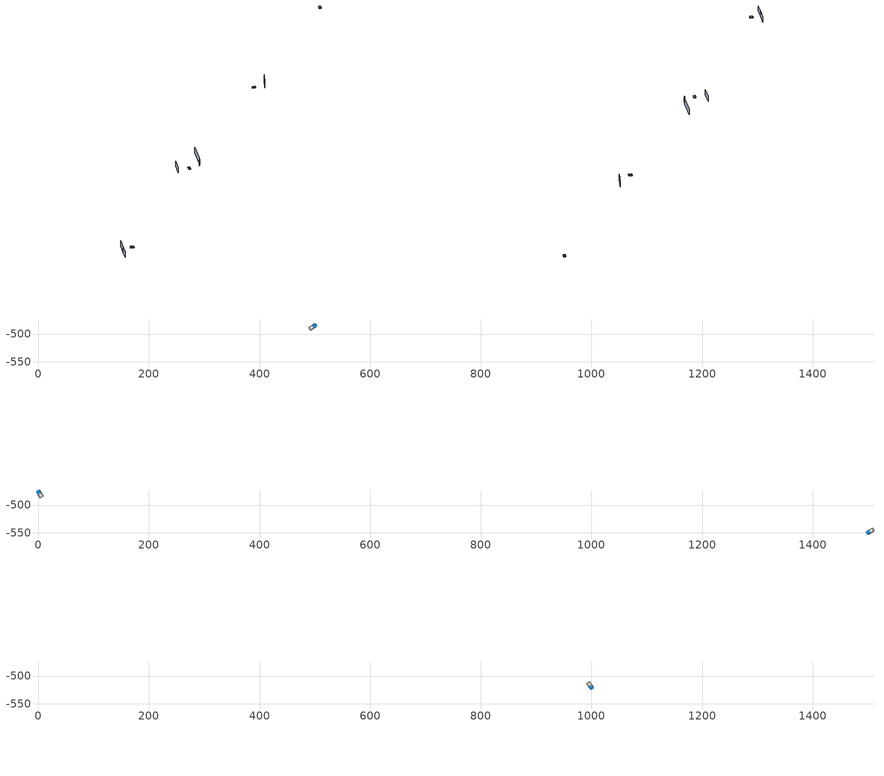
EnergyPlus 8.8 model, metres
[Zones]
1Perim
 floor adiabatic (115mmSandLimeBrick): 501.54,-487.26 499.12,-488.82 495.87,-483.78 498.29,-482.22 z4.18
 wall outside (U0-4): 501.54,-487.26 498.29,-482.22 z4.18:6.28
 wall to 1Core (115mmSandLimeBrick): 495.87,-483.78 499.12,-488.82 z4.18:6.28
 wall adiabatic (115mmSandLimeBrick): 498.29,-482.22 495.87,-483.78 / 499.12,-488.82 501.54,-487.26 z4.18:6.28
 window (Double): 501.49,-487.18 498.34,-482.3 z5.03:5.9
 ceiling adiabatic (115mmSandLimeBrick): 501.54,-487.26 498.29,-482.22 496.27,-483.52 499.52,-488.56 z6.28
 roof outside (U0-3): 499.52,-488.56 496.27,-483.52 495.87,-483.78 499.12,-488.82 z6.28
1Core
 floor adiabatic (115mmSandLimeBrick): 499.12,-488.82 492.5,-493.09 489.24,-488.05 495.87,-483.78 z4.18
 wall adiabatic (115mmSandLimeBrick): 495.87,-483.78 489.24,-488.05 492.5,-493.09 499.12,-488.82 z4.18:6.28
 ceiling adiabatic (115mmSandLimeBrick): 499.12,-488.82 495.87,-483.78 490.35,-487.34 493.6,-492.38 z6.28
 roof outside (U0-3): 493.6,-492.38 490.35,-487.34 489.24,-488.05 492.5,-493.09 z6.28
0Perim
 floor adiabatic (115mmSandLimeBrick): 2.58,-474.68 4.14,-477.1 -0.91,-480.35 -2.47,-477.92 z6.28
 wall outside (U0-4): 2.58,-474.68 -2.47,-477.92 z6.28:8.37
 wall to 0Core (115mmSandLimeBrick): -0.91,-480.35 4.14,-477.1 z6.28:8.37
 wall adiabatic (115mmSandLimeBrick): -2.47,-477.92 -0.91,-480.35 / 4.14,-477.1 2.58,-474.68 z6.28:8.37
 window (Double): 2.49,-474.73 -2.39,-477.87 z7.13:7.99
 ceiling adiabatic (115mmSandLimeBrick): 2.58,-474.68 -2.47,-477.92 -1.17,-479.94 3.88,-476.7 z8.37
 roof outside (U0-3): 3.88,-476.7 -1.17,-479.94 -0.91,-480.35 4.14,-477.1 z8.37
0Core
 floor adiabatic (115mmSandLimeBrick): 4.14,-477.1 8.4,-483.73 3.35,-486.98 -0.91,-480.35 z6.28
 wall adiabatic (115mmSandLimeBrick): -0.91,-480.35 3.35,-486.98 8.4,-483.73 4.14,-477.1 z6.28:8.37
 ceiling adiabatic (115mmSandLimeBrick): 4.14,-477.1 -0.91,-480.35 2.64,-485.87 7.69,-482.63 z8.37
 roof outside (U0-3): 7.69,-482.63 2.64,-485.87 3.35,-486.98 8.4,-483.73 z8.37
3Perim
 floor adiabatic (115mmSandLimeBrick): 1498.5,-547.33 1500.95,-545.81 1504.11,-550.91 1501.67,-552.42 z6.28
 wall outside (U0-4): 1498.5,-547.33 1501.67,-552.42 z6.28:8.37
 wall to 3Core (115mmSandLimeBrick): 1504.11,-550.91 1500.95,-545.81 z6.28:8.37
 wall adiabatic (115mmSandLimeBrick): 1501.67,-552.42 1504.11,-550.91 / 1500.95,-545.81 1498.5,-547.33 z6.28:8.37
 window (Double): 1498.56,-547.41 1501.61,-552.34 z7.13:7.99
 ceiling adiabatic (115mmSandLimeBrick): 1498.5,-547.33 1501.67,-552.42 1503.71,-551.16 1500.55,-546.06 z8.37
 roof outside (U0-3): 1500.55,-546.06 1503.71,-551.16 1504.11,-550.91 1500.95,-545.81 z8.37
3Core
 floor adiabatic (115mmSandLimeBrick): 1500.95,-545.81 1507.65,-541.65 1510.81,-546.75 1504.11,-550.91 z6.28
 wall adiabatic (115mmSandLimeBrick): 1504.11,-550.91 1510.81,-546.75 1507.65,-541.65 1500.95,-545.81 z6.28:8.37
 ceiling adiabatic (115mmSandLimeBrick): 1500.95,-545.81 1504.11,-550.91 1509.7,-547.45 1506.54,-542.35 z8.37
 roof outside (U0-3): 1506.54,-542.35 1509.7,-547.45 1510.81,-546.75 1507.65,-541.65 z8.37
2Perim
 floor adiabatic (115mmSandLimeBrick): 997.41,-522.51 995.87,-520.08 1000.93,-516.86 1002.48,-519.3 z8.37
 wall outside (U0-4): 997.41,-522.51 1002.48,-519.3 z8.37:10.46
 wall to 2Core (115mmSandLimeBrick): 1000.93,-516.86 995.87,-520.08 z8.37:10.46
 wall adiabatic (115mmSandLimeBrick): 1002.48,-519.3 1000.93,-516.86 / 995.87,-520.08 997.41,-522.51 z8.37:10.46
 window (Double): 997.5,-522.46 1002.39,-519.35 z9.22:10.09
 ceiling adiabatic (115mmSandLimeBrick): 997.41,-522.51 1002.48,-519.3 1001.19,-517.27 996.13,-520.49 z10.46
 roof outside (U0-3): 996.13,-520.49 1001.19,-517.27 1000.93,-516.86 995.87,-520.08 z10.46
2Core
 floor adiabatic (115mmSandLimeBrick): 995.87,-520.08 991.65,-513.43 996.71,-510.21 1000.93,-516.86 z8.37
 wall adiabatic (115mmSandLimeBrick): 1000.93,-516.86 996.71,-510.21 991.65,-513.43 995.87,-520.08 z8.37:10.46
 ceiling adiabatic (115mmSandLimeBrick): 995.87,-520.08 1000.93,-516.86 997.42,-511.32 992.35,-514.53 z10.46
 roof outside (U0-3): 992.35,-514.53 997.42,-511.32 996.71,-510.21 991.65,-513.43 z10.46
shading: -47.5,-476.75 -25.99,-462.98 / -25.99,-462.98 6.84,-441.94 / 465.45,-462.98 498.28,-441.94 z0:18.96; 530.47,-509.82 526.58,-509.6 / 592.22,-470.42 539.97,-503.9 / 1059.17,-526.73 1021.04,-543.31 z0:20.97
[Site:GroundTemperature:BuildingSurface]
14, 14, 14, 14, 14, 14, 14, 14, 14, 14, 14, 14
[Site:GroundReflectance]
0.2, 0.2, 0.2, 0.2, 0.2, 0.2, 0.2, 0.2, 0.2, 0.2, 0.2, 0.2
[Site:GroundReflectance:SnowModifier]
1, 1
[Building]
Building: North Axis {deg}=0; Terrain=Suburbs; Loads Convergence Tolerance Value=.04; Temperature Convergence Tolerance Value {deltaC}=.4; Solar Distribution=MinimalShadowing; Maximum Number of Warmup Days=25
[Construction]
115mmSandLimeBrick: Plaster_0.005_115mmSandLimeBrick, Sand-Lime Brick_0.08_115mmSandLimeBrick, Plaster_0.08_115mmSandLimeBrick
U0-4: XPS Board_0.06_U0-4, General Concrete_0.2_U0-4
U0-3: XPS Board_0.12_U0-3, General Concrete_0.2_U0-3
Double: Generic Clear Glass 6mm_0.006_Double, ARGON_0.0013_Double, Generic Clear Glass 6mm_0.006_Double
[Material] Roughness=Rough; Thermal Absorptance=0.9
Name | Thickness {m} | Conductivity {W/m-K} | Density {kg/m3} | Specific Heat {J/kg-K} | Solar Absorptance | Visible Absorptance
Plaster_0.005_115mmSandLimeBrick | 0.005 | 1 | 2000 | 1130 | 0.6 | 0.6
Sand-Lime Brick_0.08_115mmSandLimeBrick | 0.08 | 0.56 | 1200 | 1000 | 0.6 | 0.6
Plaster_0.08_115mmSandLimeBrick | 0.08 | 1 | 2000 | 1130 | 0.6 | 0.6
XPS Board_0.06_U0-4 | 0.06 | 0.034 | 35 | 1400 | 0.6 | 0.6
General Concrete_0.2_U0-4; General Concrete_0.2_U0-3 | 0.2 | 2 | 2400 | 950 | 0.7 | 0.7
XPS Board_0.12_U0-3 | 0.12 | 0.034 | 35 | 1400 | 0.6 | 0.6
[WindowMaterial:Glazing]
Generic Clear Glass 6mm_0.006_Double: Optical Data Type=SpectralAverage; Window Glass Spectral Data Set=SpectralAverage; Thickness {m}=0.006; Solar Transmittance at Normal Incidence=0.68; Front Side Solar Reflectance at Normal Incidence=0.09; Back Side Solar Reflectance at Normal Incidence=0.1; Visible Transmittance at Normal Incidence=0.81; Front Side Visible Reflectance at Normal Incidence=0.11; Back Side Visible Reflectance at Normal Incidence=0.12; Infrared Transmittance at Normal Incidence=0; Front Side Infrared Hemispherical Emissivity=0.2; Back Side Infrared Hemispherical Emissivity=0.2; Conductivity {W/m-K}=0.9; Dirt Correction Factor for Solar and Visible Transmittance=1
[WindowMaterial:Gas]
ARGON_0.0013_Double: Gas Type=ARGON; Thickness {m}=0.0013
[EnergyManagementSystem:Sensor]
Name | Output:Variable or Output:Meter Index Key | Output:Variable or Output:Meter
OutdoorTemp | Environment | Site Outdoor Air Drybulb Temperature
OutdoorRelHumid | Environment | Site Outdoor Air Relative Humidity
USRNATVENT_0Perim; USRNATVENT_1Perim; USRNATVENT_2Perim; USRNATVENT_3Perim | AllOff | Schedule Value
[Zone] Type=1; Multiplier=1; Zone Inside Convection Algorithm=TARP; Zone Outside Convection Algorithm=DOE-2
Name | Volume {m3} | Floor Area {m2}
0Perim; 1Perim; 2Perim; 3Perim | 36.1774 | 17.2894
0Core; 1Core; 2Core; 3Core | 98.9553 | 47.2914
[People] Number of People Schedule=60HrWk; Number of People Calculation Method=People/Area; People per Zone Floor Area {person/m2}=0.25; Fraction Radiant=0.3; Sensible Heat Fraction=AUTOCALCULATE; Carbon Dioxide Generation Rate {m3/s-W}=3.82e-08; Enable ASHRAE 55 Comfort Warnings=No; Mean Radiant Temperature Calculation Type=ZoneAveraged; Clothing Insulation Calculation Method=DynamicClothingModelASHRAE55; Thermal Comfort Model 1 Type=AdaptiveASH55
Name | Zone or ZoneList | Activity Level Schedule | Work Efficiency Schedule | Air Velocity Schedule
People 0Perim | 0Perim | 0PerimPeopleActivity | 0PerimWorkEfficiency | 0PerimAirVelocity
People 0Core | 0Core | 0CorePeopleActivity | 0CoreWorkEfficiency | 0CoreAirVelocity
People 1Perim | 1Perim | 1PerimPeopleActivity | 1PerimWorkEfficiency | 1PerimAirVelocity
People 1Core | 1Core | 1CorePeopleActivity | 1CoreWorkEfficiency | 1CoreAirVelocity
People 2Perim | 2Perim | 2PerimPeopleActivity | 2PerimWorkEfficiency | 2PerimAirVelocity
People 2Core | 2Core | 2CorePeopleActivity | 2CoreWorkEfficiency | 2CoreAirVelocity
People 3Perim | 3Perim | 3PerimPeopleActivity | 3PerimWorkEfficiency | 3PerimAirVelocity
People 3Core | 3Core | 3CorePeopleActivity | 3CoreWorkEfficiency | 3CoreAirVelocity
[ElectricEquipment] Schedule=60HrWk; Design Level Calculation Method=Watts/Area; Watts per Zone Floor Area {W/m2}=25; Fraction Latent=0; Fraction Radiant=.2; Fraction Lost=0
Name | Zone or ZoneList
0Perim Equipment 1 | 0Perim
0Core Equipment 1 | 0Core
1Perim Equipment 1 | 1Perim
1Core Equipment 1 | 1Core
2Perim Equipment 1 | 2Perim
2Core Equipment 1 | 2Core
3Perim Equipment 1 | 3Perim
3Core Equipment 1 | 3Core
[Lights] Schedule=60HrWk; Design Level Calculation Method=Watts/Area; Watts per Zone Floor Area {W/m2}=15; Return Air Fraction=0; Fraction Radiant=.42; Fraction Visible=.18; Fraction Replaceable=1
Name | Zone or ZoneList
0Perim General lighting | 0Perim
0Core General lighting | 0Core
1Perim General lighting | 1Perim
1Core General lighting | 1Core
2Perim General lighting | 2Perim
2Core General lighting | 2Core
3Perim General lighting | 3Perim
3Core General lighting | 3Core
[Daylighting:Controls] Daylighting Method=SplitFlux; Lighting Control Type=Stepped; Minimum Input Power Fraction for Continuous or ContinuousOff Dimming Control=0.1; Minimum Light Output Fraction for Continuous or ContinuousOff Dimming Control=0.1; Number of Stepped Control Steps=3; Probability Lighting will be Reset When Needed in Manual Stepped Control=1; Glare Calculation Azimuth Angle of View Direction Clockwise from Zone y-Axis {deg}=0; Maximum Allowable Discomfort Glare Index=22; Fraction of Zone Controlled by Reference Point 1=1; Illuminance Setpoint at Reference Point 1 {lux}=500
Name | Zone | Glare Calculation Daylighting Reference Point | Daylighting Reference Point 1
0Perim_DaylCtrl | 0Perim | 0Perim_DaylRefPt1 | 0Perim_DaylRefPt1
0Core_DaylCtrl | 0Core | 0Core_DaylRefPt1 | 0Core_DaylRefPt1
1Perim_DaylCtrl | 1Perim | 1Perim_DaylRefPt1 | 1Perim_DaylRefPt1
1Core_DaylCtrl | 1Core | 1Core_DaylRefPt1 | 1Core_DaylRefPt1
2Perim_DaylCtrl | 2Perim | 2Perim_DaylRefPt1 | 2Perim_DaylRefPt1
2Core_DaylCtrl | 2Core | 2Core_DaylRefPt1 | 2Core_DaylRefPt1
3Perim_DaylCtrl | 3Perim | 3Perim_DaylRefPt1 | 3Perim_DaylRefPt1
3Core_DaylCtrl | 3Core | 3Core_DaylRefPt1 | 3Core_DaylRefPt1
[ZoneControl:Thermostat]
Name | Zone or ZoneList | Control Type Schedule | Control 1
0Perim Thermostat | 0Perim | 0PerimZoneControlTypeSched | Dual Setpoint - Zone 0Perim
0Core Thermostat | 0Core | 0CoreZoneControlTypeSched | Dual Setpoint - Zone 0Core
1Perim Thermostat | 1Perim | 1PerimZoneControlTypeSched | Dual Setpoint - Zone 1Perim
1Core Thermostat | 1Core | 1CoreZoneControlTypeSched | Dual Setpoint - Zone 1Core
2Perim Thermostat | 2Perim | 2PerimZoneControlTypeSched | Dual Setpoint - Zone 2Perim
2Core Thermostat | 2Core | 2CoreZoneControlTypeSched | Dual Setpoint - Zone 2Core
3Perim Thermostat | 3Perim | 3PerimZoneControlTypeSched | Dual Setpoint - Zone 3Perim
3Core Thermostat | 3Core | 3CoreZoneControlTypeSched | Dual Setpoint - Zone 3Core
[ThermostatSetpoint:DualSetpoint]
Name | Heating Setpoint Temperature Schedule | Cooling Setpoint Temperature Schedule
Dual Setpoint - Zone 0Perim | 0PerimHeating_SP_Sch | 0PerimCooling_SP_Sch
Dual Setpoint - Zone 0Core | 0CoreHeating_SP_Sch | 0CoreCooling_SP_Sch
Dual Setpoint - Zone 1Perim | 1PerimHeating_SP_Sch | 1PerimCooling_SP_Sch
Dual Setpoint - Zone 1Core | 1CoreHeating_SP_Sch | 1CoreCooling_SP_Sch
Dual Setpoint - Zone 2Perim | 2PerimHeating_SP_Sch | 2PerimCooling_SP_Sch
Dual Setpoint - Zone 2Core | 2CoreHeating_SP_Sch | 2CoreCooling_SP_Sch
Dual Setpoint - Zone 3Perim | 3PerimHeating_SP_Sch | 3PerimCooling_SP_Sch
Dual Setpoint - Zone 3Core | 3CoreHeating_SP_Sch | 3CoreCooling_SP_Sch
[Zone equipment]
0Perim: 0Perim Ideal Loads Air
0Core: 0Core Ideal Loads Air
1Perim: 1Perim Ideal Loads Air
1Core: 1Core Ideal Loads Air
2Perim: 2Perim Ideal Loads Air
2Core: 2Core Ideal Loads Air
3Perim: 3Perim Ideal Loads Air
3Core: 3Core Ideal Loads Air
[ZoneHVAC:IdealLoadsAirSystem] Maximum Heating Supply Air Temperature {C}=30; Minimum Cooling Supply Air Temperature {C}=18; Maximum Heating Supply Air Humidity Ratio {kgWater/kgDryAir}=0.01; Minimum Cooling Supply Air Humidity Ratio {kgWater/kgDryAir}=0.008; Heating Limit=NoLimit; Maximum Heating Air Flow Rate {m3/s}=100; Cooling Limit=NoLimit; Maximum Cooling Air Flow Rate {m3/s}=100; Heating Availability Schedule=AllOn; Cooling Availability Schedule=AllOn; Dehumidification Control Type=None; Humidification Control Type=None; Demand Controlled Ventilation Type=OccupancySchedule; Outdoor Air Economizer Type=DifferentialDryBulb; Heat Recovery Type=Sensible; Sensible Heat Recovery Effectiveness=0.7; Latent Heat Recovery Effectiveness=0.65
Name | Design Specification Outdoor Air Object
0Perim Ideal Loads Air | 0PerimMinFreshAir
0Core Ideal Loads Air | 0CoreMinFreshAir
1Perim Ideal Loads Air | 1PerimMinFreshAir
1Core Ideal Loads Air | 1CoreMinFreshAir
2Perim Ideal Loads Air | 2PerimMinFreshAir
2Core Ideal Loads Air | 2CoreMinFreshAir
3Perim Ideal Loads Air | 3PerimMinFreshAir
3Core Ideal Loads Air | 3CoreMinFreshAir
[DesignSpecification:OutdoorAir] Outdoor Air Method=Sum; Outdoor Air Flow per Person {m3/s-person}=0.001; Outdoor Air Flow per Zone Floor Area {m3/s-m2}=0.001; Outdoor Air Schedule=60HrWk
0PerimMinFreshAir; 0CoreMinFreshAir; 1PerimMinFreshAir; 1CoreMinFreshAir; 2PerimMinFreshAir; 2CoreMinFreshAir; 3PerimMinFreshAir; 3CoreMinFreshAir
[ZoneVentilation:DesignFlowRate] Schedule=AllOn; Design Flow Rate Calculation Method=AirChanges/Hour; Air Changes per Hour {1/hr}=0; Ventilation Type=NATURAL; Fan Pressure Rise {Pa}=0; Fan Total Efficiency=1; Constant Term Coefficient=1; Temperature Term Coefficient=0; Velocity Term Coefficient=0; Velocity Squared Term Coefficient=0; Minimum Indoor Temperature {C}=18; Delta Temperature {deltaC}=1; Maximum Wind Speed {m/s}=40
Name | Zone or ZoneList
0Perim ScheduledVent | 0Perim
1Perim ScheduledVent | 1Perim
2Perim ScheduledVent | 2Perim
3Perim ScheduledVent | 3Perim
[EnergyManagementSystem:Actuator] Actuated Component Type=Schedule:Constant; Actuated Component Control Type=Schedule Value
Name | Actuated Component Unique
NATVENT_AVAIL_SCHED_ACTUATOR_0Perim | NATVENT_AVAIL_SCHED_0Perim
NATVENT_AVAIL_SCHED_ACTUATOR_1Perim | NATVENT_AVAIL_SCHED_1Perim
NATVENT_AVAIL_SCHED_ACTUATOR_2Perim | NATVENT_AVAIL_SCHED_2Perim
NATVENT_AVAIL_SCHED_ACTUATOR_3Perim | NATVENT_AVAIL_SCHED_3Perim
[EnergyManagementSystem:ProgramCallingManager]
My 0Perim_Setpoint_Schedule_Calculator_Example: BeginTimestepBeforePredictor; 0Perim_ErlEnforceBinary
My 1Perim_Setpoint_Schedule_Calculator_Example: BeginTimestepBeforePredictor; 1Perim_ErlEnforceBinary
My 2Perim_Setpoint_Schedule_Calculator_Example: BeginTimestepBeforePredictor; 2Perim_ErlEnforceBinary
My 3Perim_Setpoint_Schedule_Calculator_Example: BeginTimestepBeforePredictor; 3Perim_ErlEnforceBinary
[EnergyManagementSystem:Program]
0Perim_ErlEnforceBinary: IF (USRNATVENT_0Perim > 0); Set NATVENT_AVAIL_SCHED_ACTUATOR_0Perim = 1; ELSE; Set NATVENT_AVAIL_SCHED_ACTUATOR_0Perim = 0; ENDIF
1Perim_ErlEnforceBinary: IF (USRNATVENT_1Perim > 0); Set NATVENT_AVAIL_SCHED_ACTUATOR_1Perim = 1; ELSE; Set NATVENT_AVAIL_SCHED_ACTUATOR_1Perim = 0; ENDIF
2Perim_ErlEnforceBinary: IF (USRNATVENT_2Perim > 0); Set NATVENT_AVAIL_SCHED_ACTUATOR_2Perim = 1; ELSE; Set NATVENT_AVAIL_SCHED_ACTUATOR_2Perim = 0; ENDIF
3Perim_ErlEnforceBinary: IF (USRNATVENT_3Perim > 0); Set NATVENT_AVAIL_SCHED_ACTUATOR_3Perim = 1; ELSE; Set NATVENT_AVAIL_SCHED_ACTUATOR_3Perim = 0; ENDIF
[ZoneVentilation:WindandStackOpenArea] Opening Area {m2}=4.01752; Opening Effectiveness=0; Effective Angle {deg}=0; Height Difference {m}=0.216461; Discharge Coefficient for Opening=0.6; Minimum Indoor Temperature {C}=24; Maximum Indoor Temperature {C}=100; Delta Temperature {deltaC}=1; Minimum Outdoor Temperature {C}=22; Maximum Outdoor Temperature {C}=26; Maximum Wind Speed {m/s}=40
Name | Zone | Opening Area Fraction Schedule
0PerimNatVent_Buoy | 0Perim | NATVENT_AVAIL_SCHED_0Perim
1PerimNatVent_Buoy | 1Perim | NATVENT_AVAIL_SCHED_1Perim
2PerimNatVent_Buoy | 2Perim | NATVENT_AVAIL_SCHED_2Perim
3PerimNatVent_Buoy | 3Perim | NATVENT_AVAIL_SCHED_3Perim
[ZoneInfiltration:DesignFlowRate] Schedule=On; Design Flow Rate Calculation Method=AirChanges/Hour; Air Changes per Hour {1/hr}=0.5; Constant Term Coefficient=1; Temperature Term Coefficient=0; Velocity Term Coefficient=0; Velocity Squared Term Coefficient=0
Name | Zone or ZoneList
0PerimInfiltration | 0Perim
1PerimInfiltration | 1Perim
2PerimInfiltration | 2Perim
3PerimInfiltration | 3Perim
[WaterUse:Equipment]
Name | Peak Flow Rate {m3/s} | Flow Rate Fraction Schedule | Target Temperature Schedule | Hot Water Supply Temperature Schedule | Cold Water Supply Temperature Schedule
DHW 0Perim | 0 | equipOffice | DHW Supply Temperature 0Perim | DHW Supply Temperature 0Perim | DHW Mains Temperature 0Perim
DHW 0Core | 1.31365e-06 | 60HrWk | DHW Supply Temperature 0Core | DHW Supply Temperature 0Core | DHW Mains Temperature 0Core
DHW 1Perim | 0 | equipOffice | DHW Supply Temperature 1Perim | DHW Supply Temperature 1Perim | DHW Mains Temperature 1Perim
DHW 1Core | 1.31365e-06 | 60HrWk | DHW Supply Temperature 1Core | DHW Supply Temperature 1Core | DHW Mains Temperature 1Core
DHW 2Perim | 0 | equipOffice | DHW Supply Temperature 2Perim | DHW Supply Temperature 2Perim | DHW Mains Temperature 2Perim
DHW 2Core | 1.31365e-06 | 60HrWk | DHW Supply Temperature 2Core | DHW Supply Temperature 2Core | DHW Mains Temperature 2Core
DHW 3Perim | 0 | equipOffice | DHW Supply Temperature 3Perim | DHW Supply Temperature 3Perim | DHW Mains Temperature 3Perim
DHW 3Core | 1.31365e-06 | 60HrWk | DHW Supply Temperature 3Core | DHW Supply Temperature 3Core | DHW Mains Temperature 3Core
[Schedule:Constant]
On: On/Off, 1
0PerimPeopleActivity; 0CorePeopleActivity; 1PerimPeopleActivity; 1CorePeopleActivity; 2PerimPeopleActivity; 2CorePeopleActivity; 3PerimPeopleActivity; 3CorePeopleActivity: Any Number, 125.28
0PerimAirVelocity; 0CoreAirVelocity; 1PerimAirVelocity; 1CoreAirVelocity; 2PerimAirVelocity; 2CoreAirVelocity; 3PerimAirVelocity; 3CoreAirVelocity: Any Number, 0.2
0PerimWorkEfficiency; 0CoreWorkEfficiency; 1PerimWorkEfficiency; 1CoreWorkEfficiency; 2PerimWorkEfficiency; 2CoreWorkEfficiency; 3PerimWorkEfficiency; 3CoreWorkEfficiency: Any Number, 0
0PerimHeating_SP_Sch; 0PerimCooling_SP_Sch; 0CoreHeating_SP_Sch; 0CoreCooling_SP_Sch; 1PerimHeating_SP_Sch; 1PerimCooling_SP_Sch; 1CoreHeating_SP_Sch; 1CoreCooling_SP_Sch; 2PerimHeating_SP_Sch; 2PerimCooling_SP_Sch; 2CoreHeating_SP_Sch; 2CoreCooling_SP_Sch; 3PerimHeating_SP_Sch; 3PerimCooling_SP_Sch; 3CoreHeating_SP_Sch; 3CoreCooling_SP_Sch: Temperature, 24
0PerimZoneControlTypeSched; 0CoreZoneControlTypeSched; 1PerimZoneControlTypeSched; 1CoreZoneControlTypeSched; 2PerimZoneControlTypeSched; 2CoreZoneControlTypeSched; 3PerimZoneControlTypeSched; 3CoreZoneControlTypeSched: Any Number, 4
NATVENT_AVAIL_SCHED_0Perim; NATVENT_AVAIL_SCHED_1Perim; NATVENT_AVAIL_SCHED_2Perim; NATVENT_AVAIL_SCHED_3Perim: Fraction, 1
DHW Supply Temperature 0Perim; DHW Supply Temperature 0Core; DHW Supply Temperature 1Perim; DHW Supply Temperature 1Core; DHW Supply Temperature 2Perim; DHW Supply Temperature 2Core; DHW Supply Temperature 3Perim; DHW Supply Temperature 3Core: Temperature, 65
DHW Mains Temperature 0Perim; DHW Mains Temperature 0Core; DHW Mains Temperature 1Perim; DHW Mains Temperature 1Core; DHW Mains Temperature 2Perim; DHW Mains Temperature 2Core; DHW Mains Temperature 3Perim; DHW Mains Temperature 3Core: Temperature, 10
[Schedule:Year]
60HrWk: 60HrWk, 1, 1, 12, 31
AllOn: AllOn, 1, 1, 12, 31
equipOffice: equipOffice, 1, 1, 12, 31
AllOff: AllOff, 1, 1, 12, 31
[Schedule:Week:Daily]
60HrWk: 60HrWkDay, 60HrWkDay, 60HrWkDay, 60HrWkDay, 60HrWkDay, 60HrWkDay, 60HrWkDay, 60HrWkDay, 60HrWkDay, 60HrWkDay, 60HrWkDay, 60HrWkDay
AllOn: AllOn, AllOn, AllOn, AllOn, AllOn, AllOn, AllOn, AllOn, AllOn, AllOn, AllOn, AllOn
equipOffice: equipOfficeWeekEnd, equipOffice, equipOffice, equipOffice, equipOffice, equipOffice, equipOfficeWeekEnd, equipOfficeWeekEnd, equipOffice, equipOffice, equipOffice, equipOffice
AllOff: AllOff, AllOff, AllOff, AllOff, AllOff, AllOff, AllOff, AllOff, AllOff, AllOff, AllOff, AllOff
[Schedule:Day:Hourly]
60HrWkDay: 0.2, 0.2, 0.2, 0.2, 0.2, 0.2, 0.2, 0.4, 0.8, 0.8, 1, 1, 0.8, 1, 1, 1, 0.8, 0.4, 0.2, 0.2, 0.2, 0.2, 0.2, 0.2
AllOn: 1, 1, 1, 1, 1, 1, 1, 1, 1, 1, 1, 1, 1, 1, 1, 1, 1, 1, 1, 1, 1, 1, 1, 1
equipOffice; equipOfficeWeekEnd: 0.1, 0.1, 0.1, 0.1, 0.1, 0.1, 0.1, 0.2, 0.4, 0.6, 0.8, 0.8, 0.4, 0.6, 0.8, 0.8, 0.4, 0.2, 0.1, 0.1, 0.1, 0.1, 0.1, 0.1
AllOff: 0, 0, 0, 0, 0, 0, 0, 0, 0, 0, 0, 0, 0, 0, 0, 0, 0, 0, 0, 0, 0, 0, 0, 0
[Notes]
----  This file was generated with Archsim v.4.0.2.17
-------------------------ERL SENSORS--------------------------
115mmSandLimeBrick GasType: Partition
